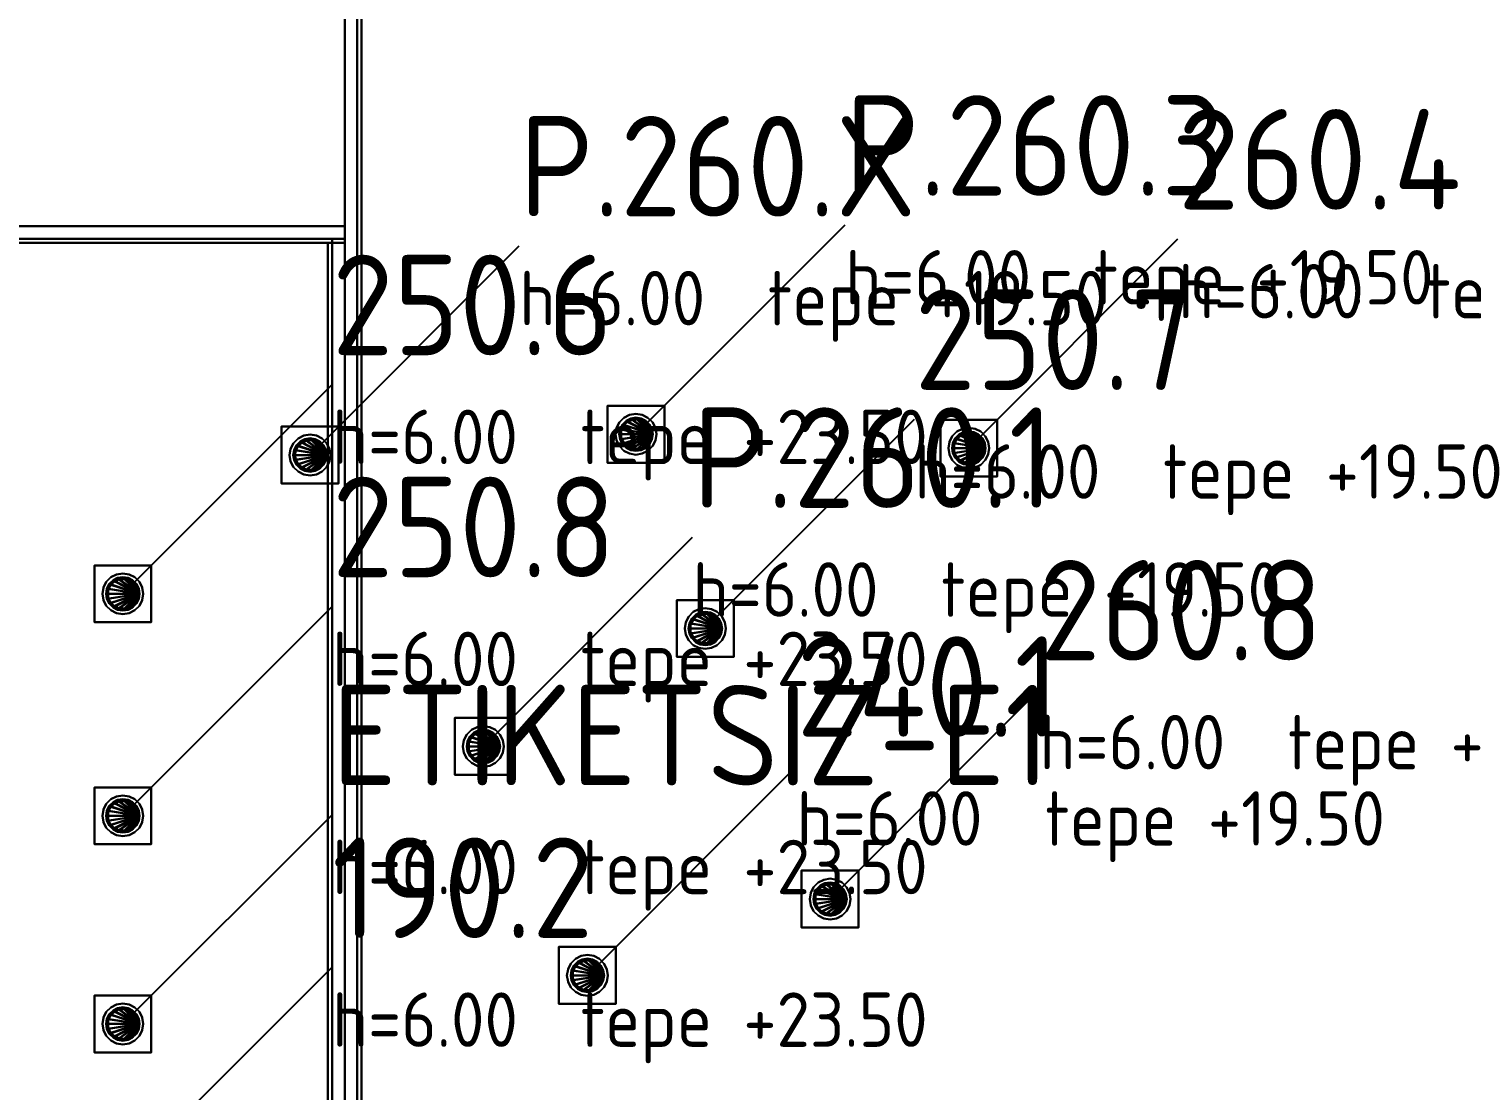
# Model space of a CAD drawing. Header units: metres. Extents: x 0 to 320, y 0 to 192.
# Drawn here: x 186.38 to 220.85, y 91.24 to 116.59 of the extents above; entities that cross this region are included whole.
import ezdxf

# ---------------------------------------------------------------- set-up
doc = ezdxf.new("R2010")
doc.units = ezdxf.units.M
for name, color, linetype in [('00-SINIR', 8, 'Continuous'), ('05-CEPHE', 253, 'Continuous'), ('10-CATI-DOSEME', 254, 'Continuous'), ('11-PARAPET', 9, 'Continuous'), ('20-BACA-240', 110, 'Continuous'), ('20-BACA-250', 130, 'Continuous'), ('20-BACA-260', 150, 'Continuous'), ('20-BACA-ETIKETSIZ', 22, 'Continuous'), ('20-BACA-P', 92, 'Continuous'), ('30-BACA-KODU', 7, 'Continuous'), ('31-KILAVUZ-CIZGI', 8, 'Continuous')]:
    doc.layers.add(name, color=color, linetype=linetype)
doc.styles.add('ANNOT', font='isocp.shx')

# ---------------------------------------------------------------- blocks, each defined once
blk = doc.blocks.new('BACA_240_D800_H6000')
at = {"layer": '20-BACA-240'}
mesh = blk.add_polyface(dxfattribs=at)
corners = [(-0.68, -0.68), (0.68, -0.68), (0.68, 0.68), (-0.68, 0.68), (-0.68, -0.68, 0.4), (0.68, -0.68, 0.4), (0.68, 0.68, 0.4), (-0.68, 0.68, 0.4), (0.4, 0, 0.4), (0.38, 0.124, 0.4), (0.38, 0.124, 5.55), (0.4, 0, 5.55), (0.324, 0.235, 0.4), (0.324, 0.235, 5.55), (0.235, 0.324, 0.4), (0.235, 0.324, 5.55), (0.124, 0.38, 0.4), (0.124, 0.38, 5.55), (0, 0.4, 0.4), (0, 0.4, 5.55), (-0.124, 0.38, 0.4), (-0.124, 0.38, 5.55), (-0.235, 0.324, 0.4), (-0.235, 0.324, 5.55), (-0.324, 0.235, 0.4), (-0.324, 0.235, 5.55), (-0.38, 0.124, 0.4), (-0.38, 0.124, 5.55), (-0.4, 0, 0.4), (-0.4, 0, 5.55), (-0.38, -0.124, 0.4), (-0.38, -0.124, 5.55), (-0.324, -0.235, 0.4), (-0.324, -0.235, 5.55), (-0.235, -0.324, 0.4), (-0.235, -0.324, 5.55), (-0.124, -0.38, 0.4), (-0.124, -0.38, 5.55), (0, -0.4, 0.4), (0, -0.4, 5.55), (0.124, -0.38, 0.4), (0.124, -0.38, 5.55), (0.235, -0.324, 0.4), (0.235, -0.324, 5.55), (0.324, -0.235, 0.4), (0.324, -0.235, 5.55), (0.38, -0.124, 0.4), (0.38, -0.124, 5.55), (0.488, 0, 3.13), (0.464, 0.151, 3.13), (0.464, 0.151, 3.27), (0.488, 0, 3.27), (0.395, 0.287, 3.13), (0.395, 0.287, 3.27), (0.287, 0.395, 3.13), (0.287, 0.395, 3.27), (0.151, 0.464, 3.13), (0.151, 0.464, 3.27), (0, 0.488, 3.13), (0, 0.488, 3.27), (-0.151, 0.464, 3.13), (-0.151, 0.464, 3.27), (-0.287, 0.395, 3.13), (-0.287, 0.395, 3.27), (-0.395, 0.287, 3.13), (-0.395, 0.287, 3.27), (-0.464, 0.151, 3.13), (-0.464, 0.151, 3.27), (-0.488, 0, 3.13), (-0.488, 0, 3.27), (-0.464, -0.151, 3.13), (-0.464, -0.151, 3.27), (-0.395, -0.287, 3.13), (-0.395, -0.287, 3.27), (-0.287, -0.395, 3.13), (-0.287, -0.395, 3.27), (-0.151, -0.464, 3.13), (-0.151, -0.464, 3.27), (0, -0.488, 3.13), (0, -0.488, 3.27), (0.151, -0.464, 3.13), (0.151, -0.464, 3.27), (0.287, -0.395, 3.13), (0.287, -0.395, 3.27), (0.395, -0.287, 3.13), (0.395, -0.287, 3.27), (0.464, -0.151, 3.13), (0.464, -0.151, 3.27), (0.335, 0.109, 5.85), (0.352, 0, 5.85), (0.285, 0.207, 5.85), (0.207, 0.285, 5.85), (0.109, 0.335, 5.85), (0, 0.352, 5.85), (-0.109, 0.335, 5.85), (-0.207, 0.285, 5.85), (-0.285, 0.207, 5.85), (-0.335, 0.109, 5.85), (-0.352, 0, 5.85), (-0.335, -0.109, 5.85), (-0.285, -0.207, 5.85), (-0.207, -0.285, 5.85), (-0.109, -0.335, 5.85), (0, -0.352, 5.85), (0.109, -0.335, 5.85), (0.207, -0.285, 5.85), (0.285, -0.207, 5.85), (0.335, -0.109, 5.85), (0.38, 0, 5.85), (0.361, 0.117, 5.85), (0.361, 0.117, 6), (0.38, 0, 6), (0.307, 0.223, 5.85), (0.307, 0.223, 6), (0.223, 0.307, 5.85), (0.223, 0.307, 6), (0.117, 0.361, 5.85), (0.117, 0.361, 6), (0, 0.38, 5.85), (0, 0.38, 6), (-0.117, 0.361, 5.85), (-0.117, 0.361, 6), (-0.223, 0.307, 5.85), (-0.223, 0.307, 6), (-0.307, 0.223, 5.85), (-0.307, 0.223, 6), (-0.361, 0.117, 5.85), (-0.361, 0.117, 6), (-0.38, 0, 5.85), (-0.38, 0, 6), (-0.361, -0.117, 5.85), (-0.361, -0.117, 6), (-0.307, -0.223, 5.85), (-0.307, -0.223, 6), (-0.223, -0.307, 5.85), (-0.223, -0.307, 6), (-0.117, -0.361, 5.85), (-0.117, -0.361, 6), (0, -0.38, 5.85), (0, -0.38, 6), (0.117, -0.361, 5.85), (0.117, -0.361, 6), (0.223, -0.307, 5.85), (0.223, -0.307, 6), (0.307, -0.223, 5.85), (0.307, -0.223, 6), (0.361, -0.117, 5.85), (0.361, -0.117, 6)]
mesh.append_faces([[corners[k] for k in face] for face in [(0, 1, 2, 3), (4, 5, 6, 7), (0, 1, 5, 4), (1, 2, 6, 5), (2, 3, 7, 6), (3, 0, 4, 7), (8, 9, 10, 11), (9, 12, 13, 10), (12, 14, 15, 13), (14, 16, 17, 15), (16, 18, 19, 17), (18, 20, 21, 19), (20, 22, 23, 21), (22, 24, 25, 23), (24, 26, 27, 25), (26, 28, 29, 27), (28, 30, 31, 29), (30, 32, 33, 31), (32, 34, 35, 33), (34, 36, 37, 35), (36, 38, 39, 37), (38, 40, 41, 39), (40, 42, 43, 41), (42, 44, 45, 43), (44, 46, 47, 45), (46, 8, 11, 47), (8, 9, 12), (11, 10, 13), (8, 12, 14), (11, 13, 15), (8, 14, 16), (11, 15, 17), (8, 16, 18), (11, 17, 19), (8, 18, 20), (11, 19, 21), (8, 20, 22), (11, 21, 23), (8, 22, 24), (11, 23, 25), (8, 24, 26), (11, 25, 27), (8, 26, 28), (11, 27, 29), (8, 28, 30), (11, 29, 31), (8, 30, 32), (11, 31, 33), (8, 32, 34), (11, 33, 35), (8, 34, 36), (11, 35, 37), (8, 36, 38), (11, 37, 39), (8, 38, 40), (11, 39, 41), (8, 40, 42), (11, 41, 43), (8, 42, 44), (11, 43, 45), (8, 44, 46), (11, 45, 47), (48, 49, 50, 51), (49, 52, 53, 50), (52, 54, 55, 53), (54, 56, 57, 55), (56, 58, 59, 57), (58, 60, 61, 59), (60, 62, 63, 61), (62, 64, 65, 63), (64, 66, 67, 65), (66, 68, 69, 67), (68, 70, 71, 69), (70, 72, 73, 71), (72, 74, 75, 73), (74, 76, 77, 75), (76, 78, 79, 77), (78, 80, 81, 79), (80, 82, 83, 81), (82, 84, 85, 83), (84, 86, 87, 85), (86, 48, 51, 87), (11, 10, 88, 89), (10, 13, 90, 88), (13, 15, 91, 90), (15, 17, 92, 91), (17, 19, 93, 92), (19, 21, 94, 93), (21, 23, 95, 94), (23, 25, 96, 95), (25, 27, 97, 96), (27, 29, 98, 97), (29, 31, 99, 98), (31, 33, 100, 99), (33, 35, 101, 100), (35, 37, 102, 101), (37, 39, 103, 102), (39, 41, 104, 103), (41, 43, 105, 104), (43, 45, 106, 105), (45, 47, 107, 106), (47, 11, 89, 107), (108, 109, 110, 111), (109, 112, 113, 110), (112, 114, 115, 113), (114, 116, 117, 115), (116, 118, 119, 117), (118, 120, 121, 119), (120, 122, 123, 121), (122, 124, 125, 123), (124, 126, 127, 125), (126, 128, 129, 127), (128, 130, 131, 129), (130, 132, 133, 131), (132, 134, 135, 133), (134, 136, 137, 135), (136, 138, 139, 137), (138, 140, 141, 139), (140, 142, 143, 141), (142, 144, 145, 143), (144, 146, 147, 145), (146, 108, 111, 147), (108, 109, 112), (111, 110, 113), (108, 112, 114), (111, 113, 115), (108, 114, 116), (111, 115, 117), (108, 116, 118), (111, 117, 119), (108, 118, 120), (111, 119, 121), (108, 120, 122), (111, 121, 123), (108, 122, 124), (111, 123, 125), (108, 124, 126), (111, 125, 127), (108, 126, 128), (111, 127, 129), (108, 128, 130), (111, 129, 131), (108, 130, 132), (111, 131, 133), (108, 132, 134), (111, 133, 135), (108, 134, 136), (111, 135, 137), (108, 136, 138), (111, 137, 139), (108, 138, 140), (111, 139, 141), (108, 140, 142), (111, 141, 143), (108, 142, 144), (111, 143, 145), (108, 144, 146), (111, 145, 147)]])
blk = doc.blocks.new('BACA_250_D800_H6000')
at = {"layer": '20-BACA-250'}
mesh = blk.add_polyface(dxfattribs=at)
corners = [(-0.68, -0.68), (0.68, -0.68), (0.68, 0.68), (-0.68, 0.68), (-0.68, -0.68, 0.4), (0.68, -0.68, 0.4), (0.68, 0.68, 0.4), (-0.68, 0.68, 0.4), (0.4, 0, 0.4), (0.38, 0.124, 0.4), (0.38, 0.124, 5.55), (0.4, 0, 5.55), (0.324, 0.235, 0.4), (0.324, 0.235, 5.55), (0.235, 0.324, 0.4), (0.235, 0.324, 5.55), (0.124, 0.38, 0.4), (0.124, 0.38, 5.55), (0, 0.4, 0.4), (0, 0.4, 5.55), (-0.124, 0.38, 0.4), (-0.124, 0.38, 5.55), (-0.235, 0.324, 0.4), (-0.235, 0.324, 5.55), (-0.324, 0.235, 0.4), (-0.324, 0.235, 5.55), (-0.38, 0.124, 0.4), (-0.38, 0.124, 5.55), (-0.4, 0, 0.4), (-0.4, 0, 5.55), (-0.38, -0.124, 0.4), (-0.38, -0.124, 5.55), (-0.324, -0.235, 0.4), (-0.324, -0.235, 5.55), (-0.235, -0.324, 0.4), (-0.235, -0.324, 5.55), (-0.124, -0.38, 0.4), (-0.124, -0.38, 5.55), (0, -0.4, 0.4), (0, -0.4, 5.55), (0.124, -0.38, 0.4), (0.124, -0.38, 5.55), (0.235, -0.324, 0.4), (0.235, -0.324, 5.55), (0.324, -0.235, 0.4), (0.324, -0.235, 5.55), (0.38, -0.124, 0.4), (0.38, -0.124, 5.55), (0.488, 0, 3.13), (0.464, 0.151, 3.13), (0.464, 0.151, 3.27), (0.488, 0, 3.27), (0.395, 0.287, 3.13), (0.395, 0.287, 3.27), (0.287, 0.395, 3.13), (0.287, 0.395, 3.27), (0.151, 0.464, 3.13), (0.151, 0.464, 3.27), (0, 0.488, 3.13), (0, 0.488, 3.27), (-0.151, 0.464, 3.13), (-0.151, 0.464, 3.27), (-0.287, 0.395, 3.13), (-0.287, 0.395, 3.27), (-0.395, 0.287, 3.13), (-0.395, 0.287, 3.27), (-0.464, 0.151, 3.13), (-0.464, 0.151, 3.27), (-0.488, 0, 3.13), (-0.488, 0, 3.27), (-0.464, -0.151, 3.13), (-0.464, -0.151, 3.27), (-0.395, -0.287, 3.13), (-0.395, -0.287, 3.27), (-0.287, -0.395, 3.13), (-0.287, -0.395, 3.27), (-0.151, -0.464, 3.13), (-0.151, -0.464, 3.27), (0, -0.488, 3.13), (0, -0.488, 3.27), (0.151, -0.464, 3.13), (0.151, -0.464, 3.27), (0.287, -0.395, 3.13), (0.287, -0.395, 3.27), (0.395, -0.287, 3.13), (0.395, -0.287, 3.27), (0.464, -0.151, 3.13), (0.464, -0.151, 3.27), (0.335, 0.109, 5.85), (0.352, 0, 5.85), (0.285, 0.207, 5.85), (0.207, 0.285, 5.85), (0.109, 0.335, 5.85), (0, 0.352, 5.85), (-0.109, 0.335, 5.85), (-0.207, 0.285, 5.85), (-0.285, 0.207, 5.85), (-0.335, 0.109, 5.85), (-0.352, 0, 5.85), (-0.335, -0.109, 5.85), (-0.285, -0.207, 5.85), (-0.207, -0.285, 5.85), (-0.109, -0.335, 5.85), (0, -0.352, 5.85), (0.109, -0.335, 5.85), (0.207, -0.285, 5.85), (0.285, -0.207, 5.85), (0.335, -0.109, 5.85), (0.38, 0, 5.85), (0.361, 0.117, 5.85), (0.361, 0.117, 6), (0.38, 0, 6), (0.307, 0.223, 5.85), (0.307, 0.223, 6), (0.223, 0.307, 5.85), (0.223, 0.307, 6), (0.117, 0.361, 5.85), (0.117, 0.361, 6), (0, 0.38, 5.85), (0, 0.38, 6), (-0.117, 0.361, 5.85), (-0.117, 0.361, 6), (-0.223, 0.307, 5.85), (-0.223, 0.307, 6), (-0.307, 0.223, 5.85), (-0.307, 0.223, 6), (-0.361, 0.117, 5.85), (-0.361, 0.117, 6), (-0.38, 0, 5.85), (-0.38, 0, 6), (-0.361, -0.117, 5.85), (-0.361, -0.117, 6), (-0.307, -0.223, 5.85), (-0.307, -0.223, 6), (-0.223, -0.307, 5.85), (-0.223, -0.307, 6), (-0.117, -0.361, 5.85), (-0.117, -0.361, 6), (0, -0.38, 5.85), (0, -0.38, 6), (0.117, -0.361, 5.85), (0.117, -0.361, 6), (0.223, -0.307, 5.85), (0.223, -0.307, 6), (0.307, -0.223, 5.85), (0.307, -0.223, 6), (0.361, -0.117, 5.85), (0.361, -0.117, 6)]
mesh.append_faces([[corners[k] for k in face] for face in [(0, 1, 2, 3), (4, 5, 6, 7), (0, 1, 5, 4), (1, 2, 6, 5), (2, 3, 7, 6), (3, 0, 4, 7), (8, 9, 10, 11), (9, 12, 13, 10), (12, 14, 15, 13), (14, 16, 17, 15), (16, 18, 19, 17), (18, 20, 21, 19), (20, 22, 23, 21), (22, 24, 25, 23), (24, 26, 27, 25), (26, 28, 29, 27), (28, 30, 31, 29), (30, 32, 33, 31), (32, 34, 35, 33), (34, 36, 37, 35), (36, 38, 39, 37), (38, 40, 41, 39), (40, 42, 43, 41), (42, 44, 45, 43), (44, 46, 47, 45), (46, 8, 11, 47), (8, 9, 12), (11, 10, 13), (8, 12, 14), (11, 13, 15), (8, 14, 16), (11, 15, 17), (8, 16, 18), (11, 17, 19), (8, 18, 20), (11, 19, 21), (8, 20, 22), (11, 21, 23), (8, 22, 24), (11, 23, 25), (8, 24, 26), (11, 25, 27), (8, 26, 28), (11, 27, 29), (8, 28, 30), (11, 29, 31), (8, 30, 32), (11, 31, 33), (8, 32, 34), (11, 33, 35), (8, 34, 36), (11, 35, 37), (8, 36, 38), (11, 37, 39), (8, 38, 40), (11, 39, 41), (8, 40, 42), (11, 41, 43), (8, 42, 44), (11, 43, 45), (8, 44, 46), (11, 45, 47), (48, 49, 50, 51), (49, 52, 53, 50), (52, 54, 55, 53), (54, 56, 57, 55), (56, 58, 59, 57), (58, 60, 61, 59), (60, 62, 63, 61), (62, 64, 65, 63), (64, 66, 67, 65), (66, 68, 69, 67), (68, 70, 71, 69), (70, 72, 73, 71), (72, 74, 75, 73), (74, 76, 77, 75), (76, 78, 79, 77), (78, 80, 81, 79), (80, 82, 83, 81), (82, 84, 85, 83), (84, 86, 87, 85), (86, 48, 51, 87), (11, 10, 88, 89), (10, 13, 90, 88), (13, 15, 91, 90), (15, 17, 92, 91), (17, 19, 93, 92), (19, 21, 94, 93), (21, 23, 95, 94), (23, 25, 96, 95), (25, 27, 97, 96), (27, 29, 98, 97), (29, 31, 99, 98), (31, 33, 100, 99), (33, 35, 101, 100), (35, 37, 102, 101), (37, 39, 103, 102), (39, 41, 104, 103), (41, 43, 105, 104), (43, 45, 106, 105), (45, 47, 107, 106), (47, 11, 89, 107), (108, 109, 110, 111), (109, 112, 113, 110), (112, 114, 115, 113), (114, 116, 117, 115), (116, 118, 119, 117), (118, 120, 121, 119), (120, 122, 123, 121), (122, 124, 125, 123), (124, 126, 127, 125), (126, 128, 129, 127), (128, 130, 131, 129), (130, 132, 133, 131), (132, 134, 135, 133), (134, 136, 137, 135), (136, 138, 139, 137), (138, 140, 141, 139), (140, 142, 143, 141), (142, 144, 145, 143), (144, 146, 147, 145), (146, 108, 111, 147), (108, 109, 112), (111, 110, 113), (108, 112, 114), (111, 113, 115), (108, 114, 116), (111, 115, 117), (108, 116, 118), (111, 117, 119), (108, 118, 120), (111, 119, 121), (108, 120, 122), (111, 121, 123), (108, 122, 124), (111, 123, 125), (108, 124, 126), (111, 125, 127), (108, 126, 128), (111, 127, 129), (108, 128, 130), (111, 129, 131), (108, 130, 132), (111, 131, 133), (108, 132, 134), (111, 133, 135), (108, 134, 136), (111, 135, 137), (108, 136, 138), (111, 137, 139), (108, 138, 140), (111, 139, 141), (108, 140, 142), (111, 141, 143), (108, 142, 144), (111, 143, 145), (108, 144, 146), (111, 145, 147)]])
blk = doc.blocks.new('BACA_260_D800_H6000')
at = {"layer": '20-BACA-260'}
mesh = blk.add_polyface(dxfattribs=at)
corners = [(-0.68, -0.68), (0.68, -0.68), (0.68, 0.68), (-0.68, 0.68), (-0.68, -0.68, 0.4), (0.68, -0.68, 0.4), (0.68, 0.68, 0.4), (-0.68, 0.68, 0.4), (0.4, 0, 0.4), (0.38, 0.124, 0.4), (0.38, 0.124, 5.55), (0.4, 0, 5.55), (0.324, 0.235, 0.4), (0.324, 0.235, 5.55), (0.235, 0.324, 0.4), (0.235, 0.324, 5.55), (0.124, 0.38, 0.4), (0.124, 0.38, 5.55), (0, 0.4, 0.4), (0, 0.4, 5.55), (-0.124, 0.38, 0.4), (-0.124, 0.38, 5.55), (-0.235, 0.324, 0.4), (-0.235, 0.324, 5.55), (-0.324, 0.235, 0.4), (-0.324, 0.235, 5.55), (-0.38, 0.124, 0.4), (-0.38, 0.124, 5.55), (-0.4, 0, 0.4), (-0.4, 0, 5.55), (-0.38, -0.124, 0.4), (-0.38, -0.124, 5.55), (-0.324, -0.235, 0.4), (-0.324, -0.235, 5.55), (-0.235, -0.324, 0.4), (-0.235, -0.324, 5.55), (-0.124, -0.38, 0.4), (-0.124, -0.38, 5.55), (0, -0.4, 0.4), (0, -0.4, 5.55), (0.124, -0.38, 0.4), (0.124, -0.38, 5.55), (0.235, -0.324, 0.4), (0.235, -0.324, 5.55), (0.324, -0.235, 0.4), (0.324, -0.235, 5.55), (0.38, -0.124, 0.4), (0.38, -0.124, 5.55), (0.488, 0, 3.13), (0.464, 0.151, 3.13), (0.464, 0.151, 3.27), (0.488, 0, 3.27), (0.395, 0.287, 3.13), (0.395, 0.287, 3.27), (0.287, 0.395, 3.13), (0.287, 0.395, 3.27), (0.151, 0.464, 3.13), (0.151, 0.464, 3.27), (0, 0.488, 3.13), (0, 0.488, 3.27), (-0.151, 0.464, 3.13), (-0.151, 0.464, 3.27), (-0.287, 0.395, 3.13), (-0.287, 0.395, 3.27), (-0.395, 0.287, 3.13), (-0.395, 0.287, 3.27), (-0.464, 0.151, 3.13), (-0.464, 0.151, 3.27), (-0.488, 0, 3.13), (-0.488, 0, 3.27), (-0.464, -0.151, 3.13), (-0.464, -0.151, 3.27), (-0.395, -0.287, 3.13), (-0.395, -0.287, 3.27), (-0.287, -0.395, 3.13), (-0.287, -0.395, 3.27), (-0.151, -0.464, 3.13), (-0.151, -0.464, 3.27), (0, -0.488, 3.13), (0, -0.488, 3.27), (0.151, -0.464, 3.13), (0.151, -0.464, 3.27), (0.287, -0.395, 3.13), (0.287, -0.395, 3.27), (0.395, -0.287, 3.13), (0.395, -0.287, 3.27), (0.464, -0.151, 3.13), (0.464, -0.151, 3.27), (0.335, 0.109, 5.85), (0.352, 0, 5.85), (0.285, 0.207, 5.85), (0.207, 0.285, 5.85), (0.109, 0.335, 5.85), (0, 0.352, 5.85), (-0.109, 0.335, 5.85), (-0.207, 0.285, 5.85), (-0.285, 0.207, 5.85), (-0.335, 0.109, 5.85), (-0.352, 0, 5.85), (-0.335, -0.109, 5.85), (-0.285, -0.207, 5.85), (-0.207, -0.285, 5.85), (-0.109, -0.335, 5.85), (0, -0.352, 5.85), (0.109, -0.335, 5.85), (0.207, -0.285, 5.85), (0.285, -0.207, 5.85), (0.335, -0.109, 5.85), (0.38, 0, 5.85), (0.361, 0.117, 5.85), (0.361, 0.117, 6), (0.38, 0, 6), (0.307, 0.223, 5.85), (0.307, 0.223, 6), (0.223, 0.307, 5.85), (0.223, 0.307, 6), (0.117, 0.361, 5.85), (0.117, 0.361, 6), (0, 0.38, 5.85), (0, 0.38, 6), (-0.117, 0.361, 5.85), (-0.117, 0.361, 6), (-0.223, 0.307, 5.85), (-0.223, 0.307, 6), (-0.307, 0.223, 5.85), (-0.307, 0.223, 6), (-0.361, 0.117, 5.85), (-0.361, 0.117, 6), (-0.38, 0, 5.85), (-0.38, 0, 6), (-0.361, -0.117, 5.85), (-0.361, -0.117, 6), (-0.307, -0.223, 5.85), (-0.307, -0.223, 6), (-0.223, -0.307, 5.85), (-0.223, -0.307, 6), (-0.117, -0.361, 5.85), (-0.117, -0.361, 6), (0, -0.38, 5.85), (0, -0.38, 6), (0.117, -0.361, 5.85), (0.117, -0.361, 6), (0.223, -0.307, 5.85), (0.223, -0.307, 6), (0.307, -0.223, 5.85), (0.307, -0.223, 6), (0.361, -0.117, 5.85), (0.361, -0.117, 6)]
mesh.append_faces([[corners[k] for k in face] for face in [(0, 1, 2, 3), (4, 5, 6, 7), (0, 1, 5, 4), (1, 2, 6, 5), (2, 3, 7, 6), (3, 0, 4, 7), (8, 9, 10, 11), (9, 12, 13, 10), (12, 14, 15, 13), (14, 16, 17, 15), (16, 18, 19, 17), (18, 20, 21, 19), (20, 22, 23, 21), (22, 24, 25, 23), (24, 26, 27, 25), (26, 28, 29, 27), (28, 30, 31, 29), (30, 32, 33, 31), (32, 34, 35, 33), (34, 36, 37, 35), (36, 38, 39, 37), (38, 40, 41, 39), (40, 42, 43, 41), (42, 44, 45, 43), (44, 46, 47, 45), (46, 8, 11, 47), (8, 9, 12), (11, 10, 13), (8, 12, 14), (11, 13, 15), (8, 14, 16), (11, 15, 17), (8, 16, 18), (11, 17, 19), (8, 18, 20), (11, 19, 21), (8, 20, 22), (11, 21, 23), (8, 22, 24), (11, 23, 25), (8, 24, 26), (11, 25, 27), (8, 26, 28), (11, 27, 29), (8, 28, 30), (11, 29, 31), (8, 30, 32), (11, 31, 33), (8, 32, 34), (11, 33, 35), (8, 34, 36), (11, 35, 37), (8, 36, 38), (11, 37, 39), (8, 38, 40), (11, 39, 41), (8, 40, 42), (11, 41, 43), (8, 42, 44), (11, 43, 45), (8, 44, 46), (11, 45, 47), (48, 49, 50, 51), (49, 52, 53, 50), (52, 54, 55, 53), (54, 56, 57, 55), (56, 58, 59, 57), (58, 60, 61, 59), (60, 62, 63, 61), (62, 64, 65, 63), (64, 66, 67, 65), (66, 68, 69, 67), (68, 70, 71, 69), (70, 72, 73, 71), (72, 74, 75, 73), (74, 76, 77, 75), (76, 78, 79, 77), (78, 80, 81, 79), (80, 82, 83, 81), (82, 84, 85, 83), (84, 86, 87, 85), (86, 48, 51, 87), (11, 10, 88, 89), (10, 13, 90, 88), (13, 15, 91, 90), (15, 17, 92, 91), (17, 19, 93, 92), (19, 21, 94, 93), (21, 23, 95, 94), (23, 25, 96, 95), (25, 27, 97, 96), (27, 29, 98, 97), (29, 31, 99, 98), (31, 33, 100, 99), (33, 35, 101, 100), (35, 37, 102, 101), (37, 39, 103, 102), (39, 41, 104, 103), (41, 43, 105, 104), (43, 45, 106, 105), (45, 47, 107, 106), (47, 11, 89, 107), (108, 109, 110, 111), (109, 112, 113, 110), (112, 114, 115, 113), (114, 116, 117, 115), (116, 118, 119, 117), (118, 120, 121, 119), (120, 122, 123, 121), (122, 124, 125, 123), (124, 126, 127, 125), (126, 128, 129, 127), (128, 130, 131, 129), (130, 132, 133, 131), (132, 134, 135, 133), (134, 136, 137, 135), (136, 138, 139, 137), (138, 140, 141, 139), (140, 142, 143, 141), (142, 144, 145, 143), (144, 146, 147, 145), (146, 108, 111, 147), (108, 109, 112), (111, 110, 113), (108, 112, 114), (111, 113, 115), (108, 114, 116), (111, 115, 117), (108, 116, 118), (111, 117, 119), (108, 118, 120), (111, 119, 121), (108, 120, 122), (111, 121, 123), (108, 122, 124), (111, 123, 125), (108, 124, 126), (111, 125, 127), (108, 126, 128), (111, 127, 129), (108, 128, 130), (111, 129, 131), (108, 130, 132), (111, 131, 133), (108, 132, 134), (111, 133, 135), (108, 134, 136), (111, 135, 137), (108, 136, 138), (111, 137, 139), (108, 138, 140), (111, 139, 141), (108, 140, 142), (111, 141, 143), (108, 142, 144), (111, 143, 145), (108, 144, 146), (111, 145, 147)]])
blk = doc.blocks.new('BACA_P_D800_H6000')
at = {"layer": '20-BACA-P'}
mesh = blk.add_polyface(dxfattribs=at)
corners = [(-0.68, -0.68), (0.68, -0.68), (0.68, 0.68), (-0.68, 0.68), (-0.68, -0.68, 0.4), (0.68, -0.68, 0.4), (0.68, 0.68, 0.4), (-0.68, 0.68, 0.4), (0.4, 0, 0.4), (0.38, 0.124, 0.4), (0.38, 0.124, 5.55), (0.4, 0, 5.55), (0.324, 0.235, 0.4), (0.324, 0.235, 5.55), (0.235, 0.324, 0.4), (0.235, 0.324, 5.55), (0.124, 0.38, 0.4), (0.124, 0.38, 5.55), (0, 0.4, 0.4), (0, 0.4, 5.55), (-0.124, 0.38, 0.4), (-0.124, 0.38, 5.55), (-0.235, 0.324, 0.4), (-0.235, 0.324, 5.55), (-0.324, 0.235, 0.4), (-0.324, 0.235, 5.55), (-0.38, 0.124, 0.4), (-0.38, 0.124, 5.55), (-0.4, 0, 0.4), (-0.4, 0, 5.55), (-0.38, -0.124, 0.4), (-0.38, -0.124, 5.55), (-0.324, -0.235, 0.4), (-0.324, -0.235, 5.55), (-0.235, -0.324, 0.4), (-0.235, -0.324, 5.55), (-0.124, -0.38, 0.4), (-0.124, -0.38, 5.55), (0, -0.4, 0.4), (0, -0.4, 5.55), (0.124, -0.38, 0.4), (0.124, -0.38, 5.55), (0.235, -0.324, 0.4), (0.235, -0.324, 5.55), (0.324, -0.235, 0.4), (0.324, -0.235, 5.55), (0.38, -0.124, 0.4), (0.38, -0.124, 5.55), (0.488, 0, 3.13), (0.464, 0.151, 3.13), (0.464, 0.151, 3.27), (0.488, 0, 3.27), (0.395, 0.287, 3.13), (0.395, 0.287, 3.27), (0.287, 0.395, 3.13), (0.287, 0.395, 3.27), (0.151, 0.464, 3.13), (0.151, 0.464, 3.27), (0, 0.488, 3.13), (0, 0.488, 3.27), (-0.151, 0.464, 3.13), (-0.151, 0.464, 3.27), (-0.287, 0.395, 3.13), (-0.287, 0.395, 3.27), (-0.395, 0.287, 3.13), (-0.395, 0.287, 3.27), (-0.464, 0.151, 3.13), (-0.464, 0.151, 3.27), (-0.488, 0, 3.13), (-0.488, 0, 3.27), (-0.464, -0.151, 3.13), (-0.464, -0.151, 3.27), (-0.395, -0.287, 3.13), (-0.395, -0.287, 3.27), (-0.287, -0.395, 3.13), (-0.287, -0.395, 3.27), (-0.151, -0.464, 3.13), (-0.151, -0.464, 3.27), (0, -0.488, 3.13), (0, -0.488, 3.27), (0.151, -0.464, 3.13), (0.151, -0.464, 3.27), (0.287, -0.395, 3.13), (0.287, -0.395, 3.27), (0.395, -0.287, 3.13), (0.395, -0.287, 3.27), (0.464, -0.151, 3.13), (0.464, -0.151, 3.27), (0.335, 0.109, 5.85), (0.352, 0, 5.85), (0.285, 0.207, 5.85), (0.207, 0.285, 5.85), (0.109, 0.335, 5.85), (0, 0.352, 5.85), (-0.109, 0.335, 5.85), (-0.207, 0.285, 5.85), (-0.285, 0.207, 5.85), (-0.335, 0.109, 5.85), (-0.352, 0, 5.85), (-0.335, -0.109, 5.85), (-0.285, -0.207, 5.85), (-0.207, -0.285, 5.85), (-0.109, -0.335, 5.85), (0, -0.352, 5.85), (0.109, -0.335, 5.85), (0.207, -0.285, 5.85), (0.285, -0.207, 5.85), (0.335, -0.109, 5.85), (0.38, 0, 5.85), (0.361, 0.117, 5.85), (0.361, 0.117, 6), (0.38, 0, 6), (0.307, 0.223, 5.85), (0.307, 0.223, 6), (0.223, 0.307, 5.85), (0.223, 0.307, 6), (0.117, 0.361, 5.85), (0.117, 0.361, 6), (0, 0.38, 5.85), (0, 0.38, 6), (-0.117, 0.361, 5.85), (-0.117, 0.361, 6), (-0.223, 0.307, 5.85), (-0.223, 0.307, 6), (-0.307, 0.223, 5.85), (-0.307, 0.223, 6), (-0.361, 0.117, 5.85), (-0.361, 0.117, 6), (-0.38, 0, 5.85), (-0.38, 0, 6), (-0.361, -0.117, 5.85), (-0.361, -0.117, 6), (-0.307, -0.223, 5.85), (-0.307, -0.223, 6), (-0.223, -0.307, 5.85), (-0.223, -0.307, 6), (-0.117, -0.361, 5.85), (-0.117, -0.361, 6), (0, -0.38, 5.85), (0, -0.38, 6), (0.117, -0.361, 5.85), (0.117, -0.361, 6), (0.223, -0.307, 5.85), (0.223, -0.307, 6), (0.307, -0.223, 5.85), (0.307, -0.223, 6), (0.361, -0.117, 5.85), (0.361, -0.117, 6)]
mesh.append_faces([[corners[k] for k in face] for face in [(0, 1, 2, 3), (4, 5, 6, 7), (0, 1, 5, 4), (1, 2, 6, 5), (2, 3, 7, 6), (3, 0, 4, 7), (8, 9, 10, 11), (9, 12, 13, 10), (12, 14, 15, 13), (14, 16, 17, 15), (16, 18, 19, 17), (18, 20, 21, 19), (20, 22, 23, 21), (22, 24, 25, 23), (24, 26, 27, 25), (26, 28, 29, 27), (28, 30, 31, 29), (30, 32, 33, 31), (32, 34, 35, 33), (34, 36, 37, 35), (36, 38, 39, 37), (38, 40, 41, 39), (40, 42, 43, 41), (42, 44, 45, 43), (44, 46, 47, 45), (46, 8, 11, 47), (8, 9, 12), (11, 10, 13), (8, 12, 14), (11, 13, 15), (8, 14, 16), (11, 15, 17), (8, 16, 18), (11, 17, 19), (8, 18, 20), (11, 19, 21), (8, 20, 22), (11, 21, 23), (8, 22, 24), (11, 23, 25), (8, 24, 26), (11, 25, 27), (8, 26, 28), (11, 27, 29), (8, 28, 30), (11, 29, 31), (8, 30, 32), (11, 31, 33), (8, 32, 34), (11, 33, 35), (8, 34, 36), (11, 35, 37), (8, 36, 38), (11, 37, 39), (8, 38, 40), (11, 39, 41), (8, 40, 42), (11, 41, 43), (8, 42, 44), (11, 43, 45), (8, 44, 46), (11, 45, 47), (48, 49, 50, 51), (49, 52, 53, 50), (52, 54, 55, 53), (54, 56, 57, 55), (56, 58, 59, 57), (58, 60, 61, 59), (60, 62, 63, 61), (62, 64, 65, 63), (64, 66, 67, 65), (66, 68, 69, 67), (68, 70, 71, 69), (70, 72, 73, 71), (72, 74, 75, 73), (74, 76, 77, 75), (76, 78, 79, 77), (78, 80, 81, 79), (80, 82, 83, 81), (82, 84, 85, 83), (84, 86, 87, 85), (86, 48, 51, 87), (11, 10, 88, 89), (10, 13, 90, 88), (13, 15, 91, 90), (15, 17, 92, 91), (17, 19, 93, 92), (19, 21, 94, 93), (21, 23, 95, 94), (23, 25, 96, 95), (25, 27, 97, 96), (27, 29, 98, 97), (29, 31, 99, 98), (31, 33, 100, 99), (33, 35, 101, 100), (35, 37, 102, 101), (37, 39, 103, 102), (39, 41, 104, 103), (41, 43, 105, 104), (43, 45, 106, 105), (45, 47, 107, 106), (47, 11, 89, 107), (108, 109, 110, 111), (109, 112, 113, 110), (112, 114, 115, 113), (114, 116, 117, 115), (116, 118, 119, 117), (118, 120, 121, 119), (120, 122, 123, 121), (122, 124, 125, 123), (124, 126, 127, 125), (126, 128, 129, 127), (128, 130, 131, 129), (130, 132, 133, 131), (132, 134, 135, 133), (134, 136, 137, 135), (136, 138, 139, 137), (138, 140, 141, 139), (140, 142, 143, 141), (142, 144, 145, 143), (144, 146, 147, 145), (146, 108, 111, 147), (108, 109, 112), (111, 110, 113), (108, 112, 114), (111, 113, 115), (108, 114, 116), (111, 115, 117), (108, 116, 118), (111, 117, 119), (108, 118, 120), (111, 119, 121), (108, 120, 122), (111, 121, 123), (108, 122, 124), (111, 123, 125), (108, 124, 126), (111, 125, 127), (108, 126, 128), (111, 127, 129), (108, 128, 130), (111, 129, 131), (108, 130, 132), (111, 131, 133), (108, 132, 134), (111, 133, 135), (108, 134, 136), (111, 135, 137), (108, 136, 138), (111, 137, 139), (108, 138, 140), (111, 139, 141), (108, 140, 142), (111, 141, 143), (108, 142, 144), (111, 143, 145), (108, 144, 146), (111, 145, 147)]])
blk = doc.blocks.new('BACA_ETIKETSIZ_D800_H6000')
at = {"layer": '20-BACA-ETIKETSIZ'}
mesh = blk.add_polyface(dxfattribs=at)
corners = [(-0.68, -0.68), (0.68, -0.68), (0.68, 0.68), (-0.68, 0.68), (-0.68, -0.68, 0.4), (0.68, -0.68, 0.4), (0.68, 0.68, 0.4), (-0.68, 0.68, 0.4), (0.4, 0, 0.4), (0.38, 0.124, 0.4), (0.38, 0.124, 5.55), (0.4, 0, 5.55), (0.324, 0.235, 0.4), (0.324, 0.235, 5.55), (0.235, 0.324, 0.4), (0.235, 0.324, 5.55), (0.124, 0.38, 0.4), (0.124, 0.38, 5.55), (0, 0.4, 0.4), (0, 0.4, 5.55), (-0.124, 0.38, 0.4), (-0.124, 0.38, 5.55), (-0.235, 0.324, 0.4), (-0.235, 0.324, 5.55), (-0.324, 0.235, 0.4), (-0.324, 0.235, 5.55), (-0.38, 0.124, 0.4), (-0.38, 0.124, 5.55), (-0.4, 0, 0.4), (-0.4, 0, 5.55), (-0.38, -0.124, 0.4), (-0.38, -0.124, 5.55), (-0.324, -0.235, 0.4), (-0.324, -0.235, 5.55), (-0.235, -0.324, 0.4), (-0.235, -0.324, 5.55), (-0.124, -0.38, 0.4), (-0.124, -0.38, 5.55), (0, -0.4, 0.4), (0, -0.4, 5.55), (0.124, -0.38, 0.4), (0.124, -0.38, 5.55), (0.235, -0.324, 0.4), (0.235, -0.324, 5.55), (0.324, -0.235, 0.4), (0.324, -0.235, 5.55), (0.38, -0.124, 0.4), (0.38, -0.124, 5.55), (0.488, 0, 3.13), (0.464, 0.151, 3.13), (0.464, 0.151, 3.27), (0.488, 0, 3.27), (0.395, 0.287, 3.13), (0.395, 0.287, 3.27), (0.287, 0.395, 3.13), (0.287, 0.395, 3.27), (0.151, 0.464, 3.13), (0.151, 0.464, 3.27), (0, 0.488, 3.13), (0, 0.488, 3.27), (-0.151, 0.464, 3.13), (-0.151, 0.464, 3.27), (-0.287, 0.395, 3.13), (-0.287, 0.395, 3.27), (-0.395, 0.287, 3.13), (-0.395, 0.287, 3.27), (-0.464, 0.151, 3.13), (-0.464, 0.151, 3.27), (-0.488, 0, 3.13), (-0.488, 0, 3.27), (-0.464, -0.151, 3.13), (-0.464, -0.151, 3.27), (-0.395, -0.287, 3.13), (-0.395, -0.287, 3.27), (-0.287, -0.395, 3.13), (-0.287, -0.395, 3.27), (-0.151, -0.464, 3.13), (-0.151, -0.464, 3.27), (0, -0.488, 3.13), (0, -0.488, 3.27), (0.151, -0.464, 3.13), (0.151, -0.464, 3.27), (0.287, -0.395, 3.13), (0.287, -0.395, 3.27), (0.395, -0.287, 3.13), (0.395, -0.287, 3.27), (0.464, -0.151, 3.13), (0.464, -0.151, 3.27), (0.335, 0.109, 5.85), (0.352, 0, 5.85), (0.285, 0.207, 5.85), (0.207, 0.285, 5.85), (0.109, 0.335, 5.85), (0, 0.352, 5.85), (-0.109, 0.335, 5.85), (-0.207, 0.285, 5.85), (-0.285, 0.207, 5.85), (-0.335, 0.109, 5.85), (-0.352, 0, 5.85), (-0.335, -0.109, 5.85), (-0.285, -0.207, 5.85), (-0.207, -0.285, 5.85), (-0.109, -0.335, 5.85), (0, -0.352, 5.85), (0.109, -0.335, 5.85), (0.207, -0.285, 5.85), (0.285, -0.207, 5.85), (0.335, -0.109, 5.85), (0.38, 0, 5.85), (0.361, 0.117, 5.85), (0.361, 0.117, 6), (0.38, 0, 6), (0.307, 0.223, 5.85), (0.307, 0.223, 6), (0.223, 0.307, 5.85), (0.223, 0.307, 6), (0.117, 0.361, 5.85), (0.117, 0.361, 6), (0, 0.38, 5.85), (0, 0.38, 6), (-0.117, 0.361, 5.85), (-0.117, 0.361, 6), (-0.223, 0.307, 5.85), (-0.223, 0.307, 6), (-0.307, 0.223, 5.85), (-0.307, 0.223, 6), (-0.361, 0.117, 5.85), (-0.361, 0.117, 6), (-0.38, 0, 5.85), (-0.38, 0, 6), (-0.361, -0.117, 5.85), (-0.361, -0.117, 6), (-0.307, -0.223, 5.85), (-0.307, -0.223, 6), (-0.223, -0.307, 5.85), (-0.223, -0.307, 6), (-0.117, -0.361, 5.85), (-0.117, -0.361, 6), (0, -0.38, 5.85), (0, -0.38, 6), (0.117, -0.361, 5.85), (0.117, -0.361, 6), (0.223, -0.307, 5.85), (0.223, -0.307, 6), (0.307, -0.223, 5.85), (0.307, -0.223, 6), (0.361, -0.117, 5.85), (0.361, -0.117, 6)]
mesh.append_faces([[corners[k] for k in face] for face in [(0, 1, 2, 3), (4, 5, 6, 7), (0, 1, 5, 4), (1, 2, 6, 5), (2, 3, 7, 6), (3, 0, 4, 7), (8, 9, 10, 11), (9, 12, 13, 10), (12, 14, 15, 13), (14, 16, 17, 15), (16, 18, 19, 17), (18, 20, 21, 19), (20, 22, 23, 21), (22, 24, 25, 23), (24, 26, 27, 25), (26, 28, 29, 27), (28, 30, 31, 29), (30, 32, 33, 31), (32, 34, 35, 33), (34, 36, 37, 35), (36, 38, 39, 37), (38, 40, 41, 39), (40, 42, 43, 41), (42, 44, 45, 43), (44, 46, 47, 45), (46, 8, 11, 47), (8, 9, 12), (11, 10, 13), (8, 12, 14), (11, 13, 15), (8, 14, 16), (11, 15, 17), (8, 16, 18), (11, 17, 19), (8, 18, 20), (11, 19, 21), (8, 20, 22), (11, 21, 23), (8, 22, 24), (11, 23, 25), (8, 24, 26), (11, 25, 27), (8, 26, 28), (11, 27, 29), (8, 28, 30), (11, 29, 31), (8, 30, 32), (11, 31, 33), (8, 32, 34), (11, 33, 35), (8, 34, 36), (11, 35, 37), (8, 36, 38), (11, 37, 39), (8, 38, 40), (11, 39, 41), (8, 40, 42), (11, 41, 43), (8, 42, 44), (11, 43, 45), (8, 44, 46), (11, 45, 47), (48, 49, 50, 51), (49, 52, 53, 50), (52, 54, 55, 53), (54, 56, 57, 55), (56, 58, 59, 57), (58, 60, 61, 59), (60, 62, 63, 61), (62, 64, 65, 63), (64, 66, 67, 65), (66, 68, 69, 67), (68, 70, 71, 69), (70, 72, 73, 71), (72, 74, 75, 73), (74, 76, 77, 75), (76, 78, 79, 77), (78, 80, 81, 79), (80, 82, 83, 81), (82, 84, 85, 83), (84, 86, 87, 85), (86, 48, 51, 87), (11, 10, 88, 89), (10, 13, 90, 88), (13, 15, 91, 90), (15, 17, 92, 91), (17, 19, 93, 92), (19, 21, 94, 93), (21, 23, 95, 94), (23, 25, 96, 95), (25, 27, 97, 96), (27, 29, 98, 97), (29, 31, 99, 98), (31, 33, 100, 99), (33, 35, 101, 100), (35, 37, 102, 101), (37, 39, 103, 102), (39, 41, 104, 103), (41, 43, 105, 104), (43, 45, 106, 105), (45, 47, 107, 106), (47, 11, 89, 107), (108, 109, 110, 111), (109, 112, 113, 110), (112, 114, 115, 113), (114, 116, 117, 115), (116, 118, 119, 117), (118, 120, 121, 119), (120, 122, 123, 121), (122, 124, 125, 123), (124, 126, 127, 125), (126, 128, 129, 127), (128, 130, 131, 129), (130, 132, 133, 131), (132, 134, 135, 133), (134, 136, 137, 135), (136, 138, 139, 137), (138, 140, 141, 139), (140, 142, 143, 141), (142, 144, 145, 143), (144, 146, 147, 145), (146, 108, 111, 147), (108, 109, 112), (111, 110, 113), (108, 112, 114), (111, 113, 115), (108, 114, 116), (111, 115, 117), (108, 116, 118), (111, 117, 119), (108, 118, 120), (111, 119, 121), (108, 120, 122), (111, 121, 123), (108, 122, 124), (111, 123, 125), (108, 124, 126), (111, 125, 127), (108, 126, 128), (111, 127, 129), (108, 128, 130), (111, 129, 131), (108, 130, 132), (111, 131, 133), (108, 132, 134), (111, 133, 135), (108, 134, 136), (111, 135, 137), (108, 136, 138), (111, 137, 139), (108, 138, 140), (111, 139, 141), (108, 140, 142), (111, 141, 143), (108, 142, 144), (111, 143, 145), (108, 144, 146), (111, 145, 147)]])

msp = doc.modelspace()

# ---------------------------------------------------------------- linework, layer by layer
at = {"layer": '00-SINIR'}
for points in [[(193.928, 48.068), (300.007, 48.068), (300.007, 127.628), (193.928, 127.628)], [(184.811, 58.013), (193.928, 58.013), (193.928, 111.881), (184.811, 111.881)]]:
    msp.add_lwpolyline(points, close=True, dxfattribs=at)
at = {"layer": '31-KILAVUZ-CIZGI'}
for points in [[(200.889, 106.909, 19.5), (200.889, 106.909, 22), (205.889, 111.909, 22)], [(193.099, 106.412, 19.5), (193.099, 106.412, 22), (198.099, 111.412, 22)], [(208.845, 106.577, 19.5), (208.845, 106.577, 22), (213.845, 111.577, 22)], [(188.624, 103.097, 23.5), (188.624, 103.097, 26), (193.624, 108.097, 26)], [(202.547, 102.268, 19.5), (202.547, 102.268, 22), (207.547, 107.268, 22)], [(197.243, 99.45, 19.5), (197.243, 99.45, 22), (202.243, 104.45, 22)], [(188.624, 97.793, 23.5), (188.624, 97.793, 26), (193.624, 102.793, 26)], [(205.53, 95.803, 19.5), (205.53, 95.803, 22), (210.53, 100.803, 22)], [(199.729, 93.98, 19.5), (199.729, 93.98, 22), (204.729, 98.98, 22)], [(188.624, 92.82, 23.5), (188.624, 92.82, 26), (193.624, 97.82, 26)], [(188.624, 89.174, 23.5), (188.624, 89.174, 26), (193.624, 94.174, 26)]]:
    msp.add_polyline3d(points, dxfattribs=at)

# ---------------------------------------------------------------- block references
at = {"layer": '20-BACA-240'}
msp.add_blockref('BACA_240_D800_H6000', (199.729, 93.98, 13.5), dxfattribs=at)
at = {"layer": '20-BACA-250'}
for p in [(188.624, 103.097, 17.5), (202.547, 102.268, 13.5), (188.624, 97.793, 17.5)]:
    msp.add_blockref('BACA_250_D800_H6000', p, dxfattribs=at)
at = {"layer": '20-BACA-260'}
for p in [(208.845, 106.577, 13.5), (205.53, 95.803, 13.5)]:
    msp.add_blockref('BACA_260_D800_H6000', p, dxfattribs=at)
at = {"layer": '20-BACA-ETIKETSIZ'}
msp.add_blockref('BACA_ETIKETSIZ_D800_H6000', (188.624, 92.82, 17.5), dxfattribs=at)
at = {"layer": '20-BACA-P'}
for p in [(200.889, 106.909, 13.5), (193.099, 106.412, 13.5), (197.243, 99.45, 13.5)]:
    msp.add_blockref('BACA_P_D800_H6000', p, dxfattribs=at)

# ---------------------------------------------------------------- texts
at = {"layer": '30-BACA-KODU', "color": 92, "style": 'ANNOT'}
for s, p in [('P.260.3', (205.889, 112.609, 22)), ('P.260.X', (198.099, 112.112, 22)), ('P.260.1', (202.243, 105.15, 22))]:
    msp.add_text(s, height=2.4, dxfattribs=at).set_placement(p)
at = {"layer": '30-BACA-KODU', "color": 150, "style": 'ANNOT'}
for s, p in [('260.4', (213.845, 112.277, 22)), ('260.8', (210.53, 101.504, 22))]:
    msp.add_text(s, height=2.4, dxfattribs=at).set_placement(p)
at = {"layer": '30-BACA-KODU', "color": 130, "style": 'ANNOT'}
for s, p in [('250.6', (193.624, 108.797, 26)), ('250.7', (207.547, 107.968, 22)), ('250.8', (193.624, 103.493, 26))]:
    msp.add_text(s, height=2.4, dxfattribs=at).set_placement(p)
at = {"layer": '30-BACA-KODU', "color": 8, "style": 'ANNOT'}
for s, p in [('h=6.00  tepe +19.50', (205.889, 110.009, 22)), ('h=6.00  tepe +19.50', (198.099, 109.511, 22)), ('h=6.00  tepe +19.50', (213.845, 109.677, 22)), ('h=6.00  tepe +23.50', (193.624, 106.197, 26)), ('h=6.00  tepe +19.50', (207.547, 105.368, 22)), ('h=6.00  tepe +19.50', (202.243, 102.55, 22)), ('h=6.00  tepe +23.50', (193.624, 100.892, 26)), ('h=6.00  tepe +19.50', (210.53, 98.903, 22)), ('h=6.00  tepe +19.50', (204.729, 97.08, 22)), ('h=6.00  tepe +23.50', (193.624, 95.92, 26)), ('h=6.00  tepe +23.50', (193.624, 92.273, 26))]:
    msp.add_text(s, height=1.3, dxfattribs=at).set_placement(p)
at = {"layer": '30-BACA-KODU', "color": 110, "style": 'ANNOT'}
msp.add_text('240.1', height=2.4, dxfattribs=at).set_placement((204.729, 99.68, 22))
at = {"layer": '30-BACA-KODU', "color": 22, "style": 'ANNOT'}
msp.add_text('ETIKETSIZ-E1', height=2.4, dxfattribs=at).set_placement((193.624, 98.52, 26))
at = {"layer": '30-BACA-KODU', "color": 50, "style": 'ANNOT'}
msp.add_text('190.2', height=2.4, dxfattribs=at).set_placement((193.624, 94.874, 26))

# ---------------------------------------------------------------- meshes
at = {"layer": '05-CEPHE'}
mesh = msp.add_polyface(dxfattribs=at)
corners = [(193.928, 48.068), (300.007, 48.068), (300.007, 48.468), (193.928, 48.468), (193.928, 48.068, 13.1), (300.007, 48.068, 13.1), (300.007, 48.468, 13.1), (193.928, 48.468, 13.1), (193.928, 127.228), (300.007, 127.228), (300.007, 127.628), (193.928, 127.628), (193.928, 127.228, 13.1), (300.007, 127.228, 13.1), (300.007, 127.628, 13.1), (193.928, 127.628, 13.1), (194.328, 48.468), (194.328, 127.228), (194.328, 48.468, 13.1), (194.328, 127.228, 13.1), (299.608, 48.468), (299.608, 127.228), (299.608, 48.468, 13.1), (299.608, 127.228, 13.1)]
mesh.append_faces([[corners[k] for k in face] for face in [(0, 1, 2, 3), (4, 5, 6, 7), (0, 1, 5, 4), (1, 2, 6, 5), (2, 3, 7, 6), (3, 0, 4, 7), (8, 9, 10, 11), (12, 13, 14, 15), (8, 9, 13, 12), (9, 10, 14, 13), (10, 11, 15, 14), (11, 8, 12, 15), (3, 16, 17, 8), (7, 18, 19, 12), (3, 16, 18, 7), (16, 17, 19, 18), (17, 8, 12, 19), (8, 3, 7, 12), (20, 2, 9, 21), (22, 6, 13, 23), (20, 2, 6, 22), (2, 9, 13, 6), (9, 21, 23, 13), (21, 20, 22, 23)]])
mesh = msp.add_polyface(dxfattribs=at)
corners = [(184.811, 58.013), (193.928, 58.013), (193.928, 58.413), (184.811, 58.413), (184.811, 58.013, 17.1), (193.928, 58.013, 17.1), (193.928, 58.413, 17.1), (184.811, 58.413, 17.1), (184.811, 111.481), (193.928, 111.481), (193.928, 111.881), (184.811, 111.881), (184.811, 111.481, 17.1), (193.928, 111.481, 17.1), (193.928, 111.881, 17.1), (184.811, 111.881, 17.1), (185.211, 58.413), (185.211, 111.481), (185.211, 58.413, 17.1), (185.211, 111.481, 17.1), (193.528, 58.413), (193.528, 111.481), (193.528, 58.413, 17.1), (193.528, 111.481, 17.1)]
mesh.append_faces([[corners[k] for k in face] for face in [(0, 1, 2, 3), (4, 5, 6, 7), (0, 1, 5, 4), (1, 2, 6, 5), (2, 3, 7, 6), (3, 0, 4, 7), (8, 9, 10, 11), (12, 13, 14, 15), (8, 9, 13, 12), (9, 10, 14, 13), (10, 11, 15, 14), (11, 8, 12, 15), (3, 16, 17, 8), (7, 18, 19, 12), (3, 16, 18, 7), (16, 17, 19, 18), (17, 8, 12, 19), (8, 3, 7, 12), (20, 2, 9, 21), (22, 6, 13, 23), (20, 2, 6, 22), (2, 9, 13, 6), (9, 21, 23, 13), (21, 20, 22, 23)]])
at = {"layer": '10-CATI-DOSEME'}
mesh = msp.add_polyface(dxfattribs=at)
corners = [(193.928, 48.068, 13.1), (300.007, 48.068, 13.1), (300.007, 127.628, 13.1), (193.928, 127.628, 13.1), (193.928, 48.068, 13.5), (300.007, 48.068, 13.5), (300.007, 127.628, 13.5), (193.928, 127.628, 13.5)]
mesh.append_faces([[corners[k] for k in face] for face in [(0, 1, 2, 3), (4, 5, 6, 7), (0, 1, 5, 4), (1, 2, 6, 5), (2, 3, 7, 6), (3, 0, 4, 7)]])
mesh = msp.add_polyface(dxfattribs=at)
corners = [(184.811, 58.013, 17.1), (193.928, 58.013, 17.1), (193.928, 111.881, 17.1), (184.811, 111.881, 17.1), (184.811, 58.013, 17.5), (193.928, 58.013, 17.5), (193.928, 111.881, 17.5), (184.811, 111.881, 17.5)]
mesh.append_faces([[corners[k] for k in face] for face in [(0, 1, 2, 3), (4, 5, 6, 7), (0, 1, 5, 4), (1, 2, 6, 5), (2, 3, 7, 6), (3, 0, 4, 7)]])
at = {"layer": '11-PARAPET'}
mesh = msp.add_polyface(dxfattribs=at)
corners = [(193.928, 48.068, 13.5), (300.007, 48.068, 13.5), (300.007, 48.367, 13.5), (193.928, 48.367, 13.5), (193.928, 48.068, 14.5), (300.007, 48.068, 14.5), (300.007, 48.367, 14.5), (193.928, 48.367, 14.5), (193.928, 127.328, 13.5), (300.007, 127.328, 13.5), (300.007, 127.628, 13.5), (193.928, 127.628, 13.5), (193.928, 127.328, 14.5), (300.007, 127.328, 14.5), (300.007, 127.628, 14.5), (193.928, 127.628, 14.5), (194.228, 48.367, 13.5), (194.228, 127.328, 13.5), (194.228, 48.367, 14.5), (194.228, 127.328, 14.5), (299.707, 48.367, 13.5), (299.707, 127.328, 13.5), (299.707, 48.367, 14.5), (299.707, 127.328, 14.5)]
mesh.append_faces([[corners[k] for k in face] for face in [(0, 1, 2, 3), (4, 5, 6, 7), (0, 1, 5, 4), (1, 2, 6, 5), (2, 3, 7, 6), (3, 0, 4, 7), (8, 9, 10, 11), (12, 13, 14, 15), (8, 9, 13, 12), (9, 10, 14, 13), (10, 11, 15, 14), (11, 8, 12, 15), (3, 16, 17, 8), (7, 18, 19, 12), (3, 16, 18, 7), (16, 17, 19, 18), (17, 8, 12, 19), (8, 3, 7, 12), (20, 2, 9, 21), (22, 6, 13, 23), (20, 2, 6, 22), (2, 9, 13, 6), (9, 21, 23, 13), (21, 20, 22, 23)]])
mesh = msp.add_polyface(dxfattribs=at)
corners = [(184.811, 58.013, 17.5), (193.928, 58.013, 17.5), (193.928, 58.312, 17.5), (184.811, 58.312, 17.5), (184.811, 58.013, 18.6), (193.928, 58.013, 18.6), (193.928, 58.312, 18.6), (184.811, 58.312, 18.6), (184.811, 111.581, 17.5), (193.928, 111.581, 17.5), (193.928, 111.881, 17.5), (184.811, 111.881, 17.5), (184.811, 111.581, 18.6), (193.928, 111.581, 18.6), (193.928, 111.881, 18.6), (184.811, 111.881, 18.6), (185.111, 58.312, 17.5), (185.111, 111.581, 17.5), (185.111, 58.312, 18.6), (185.111, 111.581, 18.6), (193.627, 58.312, 17.5), (193.627, 111.581, 17.5), (193.627, 58.312, 18.6), (193.627, 111.581, 18.6)]
mesh.append_faces([[corners[k] for k in face] for face in [(0, 1, 2, 3), (4, 5, 6, 7), (0, 1, 5, 4), (1, 2, 6, 5), (2, 3, 7, 6), (3, 0, 4, 7), (8, 9, 10, 11), (12, 13, 14, 15), (8, 9, 13, 12), (9, 10, 14, 13), (10, 11, 15, 14), (11, 8, 12, 15), (3, 16, 17, 8), (7, 18, 19, 12), (3, 16, 18, 7), (16, 17, 19, 18), (17, 8, 12, 19), (8, 3, 7, 12), (20, 2, 9, 21), (22, 6, 13, 23), (20, 2, 6, 22), (2, 9, 13, 6), (9, 21, 23, 13), (21, 20, 22, 23)]])

doc.saveas('drawing.dxf')
